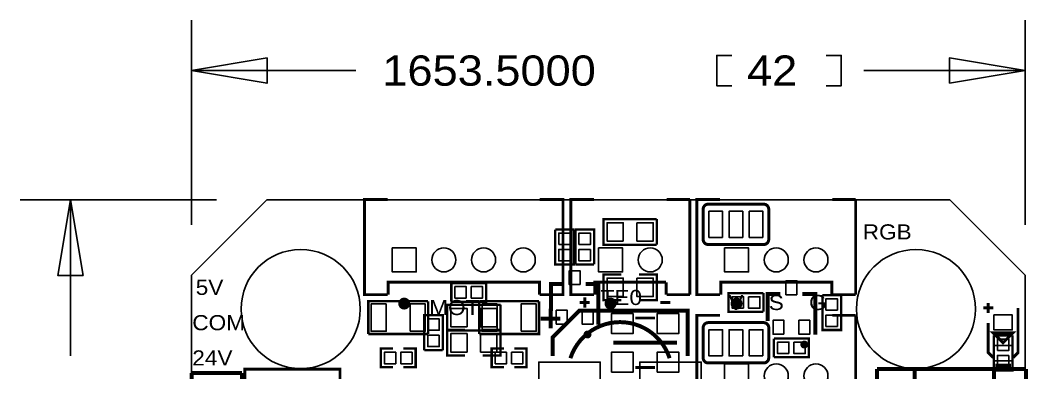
# Model space of a CAD drawing. Extents: x -8.6 to 42.1, y 0 to 51.1.
# Drawn here: x -8.6 to 42.1, y 33.3 to 51.1 of the extents above; entities that cross this region are included whole.
import ezdxf

# ---------------------------------------------------------------- set-up
doc = ezdxf.new("R2010")
doc.units = 0
for name, color, linetype in [('DIMENSION', 92, 'CONTINUOUS'), ('OUTLINE', 7, 'CONTINUOUS'), ('SILKSCREEN_BOTTOM', 23, 'CONTINUOUS'), ('SILKSCREEN_TOP', 7, 'CONTINUOUS'), ('SOLDERMASK_BOTTOM', 231, 'CONTINUOUS'), ('SOLDERMASK_TOP', 94, 'CONTINUOUS')]:
    doc.layers.add(name, color=color, linetype=linetype)

msp = doc.modelspace()

# ---------------------------------------------------------------- linework, layer by layer
at = {"layer": 'DIMENSION'}
for points in [[(0, 40.74668), (0, 51.054)], [(41.9989, 40.74668), (41.9989, 51.054)], [(27.2288, 47.752), (26.4668, 47.752), (26.4668, 49.276), (27.2288, 49.276)], [(31.9786, 47.752), (32.7406, 47.752), (32.7406, 49.276), (31.9786, 49.276)], [(3.81, 49.149), (0, 48.514), (3.81, 47.879), (3.81, 49.149)], [(38.1889, 47.879), (41.9989, 48.514), (38.1889, 49.149), (38.1889, 47.879)], [(8.2804, 48.514), (0, 48.514)], [(33.8836, 48.514), (41.9989, 48.514)], [(1.25222, 41.9989), (-8.636, 41.9989)], [(-5.461, 38.1889), (-6.096, 41.9989), (-6.731, 38.1889), (-5.461, 38.1889)], [(-6.096, 34.1376), (-6.096, 41.9989)]]:
    msp.add_lwpolyline(points, dxfattribs=at)
at = {"layer": 'OUTLINE'}
msp.add_lwpolyline([(3.79222, 41.9989), (38.20668, 41.9989), (41.9989, 38.20668), (41.9989, 3.79222), (38.20668, 0), (3.79222, 0), (0, 3.79222), (0, 38.20668)], close=True, dxfattribs=at)
at = {"layer": 'SILKSCREEN_BOTTOM'}
for points, const_width in [([(25.781, 41.529, -0.414214), (26.035, 41.783)], 0.1524), ([(28.829, 41.783, -0.414214), (29.083, 41.529)], 0.1524), ([(26.035, 39.751, -0.414214), (25.781, 40.005)], 0.1524), ([(29.083, 40.005, -0.414214), (28.829, 39.751)], 0.1524), ([(25.781, 35.56, -0.414214), (26.035, 35.814)], 0.1524), ([(28.829, 35.814, -0.414214), (29.083, 35.56)], 0.1524), ([(20.0533, 35.21964, 1.00641), (19.85518, 35.2171, 0.993631), (20.0533, 35.21964)], 0.20066), ([(30.9753, 34.71164, 1.00641), (30.77718, 34.7091, 0.993631), (30.9753, 34.71164)], 0.20066), ([(26.035, 33.782, -0.414214), (25.781, 34.036)], 0.1524), ([(29.083, 34.036, -0.414214), (28.829, 33.782)], 0.1524)]:
    msp.add_lwpolyline(points, format="xyb", dxfattribs=dict(at, const_width=const_width))
for points, const_width in [([(28.829, 41.783), (26.035, 41.783)], 0.1524), ([(25.781, 40.005), (25.781, 41.529)], 0.1524), ([(29.083, 40.005), (29.083, 41.529)], 0.1524), ([(23.4442, 39.74084), (20.7518, 39.74084), (20.7518, 41.03116), (23.4442, 41.03116)], 0.11938), ([(23.4442, 39.74084), (23.4442, 41.03116)], 0.11938), ([(18.3261, 40.50284), (19.2659, 40.50284)], 0.11938), ([(18.3261, 40.50284), (18.3261, 38.74516), (19.2659, 38.74516), (19.2659, 40.50284)], 0.11938), ([(20.2819, 38.74516), (20.2819, 40.50284), (19.3421, 40.50284), (19.3421, 38.74516)], 0.11938), ([(28.829, 39.751), (26.035, 39.751)], 0.1524), ([(20.2819, 38.74516), (19.3421, 38.74516)], 0.11938), ([(21.65096, 38.23716), (20.7518, 38.23716), (20.7518, 36.94684), (21.65096, 36.94684)], 0.11938), ([(22.54504, 38.23716), (23.4442, 38.23716), (23.4442, 36.94684), (22.54504, 36.94684)], 0.11938), ([(13.09116, 36.8681), (13.09116, 37.8079)], 0.11938), ([(13.09116, 36.8681), (14.84884, 36.8681), (14.84884, 37.8079), (13.09116, 37.8079)], 0.11938), ([(18.10512, 36.40328), (18.10512, 37.76472), (18.75282, 37.76472)], 0.20066), ([(20.50288, 35.72002), (20.50288, 37.76472), (19.85518, 37.76472)], 0.20066), ([(28.81884, 37.2999), (27.06116, 37.2999), (27.06116, 36.3601), (28.81884, 36.3601)], 0.11938), ([(28.81884, 37.2999), (28.81884, 36.3601)], 0.11938), ([(29.02712, 35.89528), (29.02712, 37.25672), (29.67482, 37.25672)], 0.20066), ([(31.42488, 35.21202), (31.42488, 37.25672), (30.77718, 37.25672)], 0.20066), ([(31.7881, 37.20084), (32.7279, 37.20084)], 0.11938), ([(31.7881, 37.20084), (31.7881, 35.44316), (32.7279, 35.44316), (32.7279, 37.20084)], 0.11938), ([(15.5702, 35.42284), (12.8778, 35.42284), (12.8778, 36.71316), (15.5702, 36.71316)], 0.11938), ([(15.5702, 35.42284), (15.5702, 36.71316)], 0.11938), ([(12.6619, 34.42716), (12.6619, 36.18484), (11.7221, 36.18484), (11.7221, 34.42716)], 0.11938), ([(23.36038, 36.04768), (22.35962, 36.04768)], 0.14986), ([(25.781, 34.036), (25.781, 35.56)], 0.1524), ([(28.829, 35.814), (26.035, 35.814)], 0.1524), ([(29.083, 34.036), (29.083, 35.56)], 0.1524), ([(13.77696, 35.44316), (12.8778, 35.44316), (12.8778, 34.15284), (13.77696, 34.15284)], 0.11938), ([(14.67104, 35.44316), (15.5702, 35.44316), (15.5702, 34.15284), (14.67104, 34.15284)], 0.11938), ([(29.34716, 34.0741), (29.34716, 35.0139)], 0.11938), ([(29.34716, 34.0741), (31.10484, 34.0741), (31.10484, 35.0139), (29.34716, 35.0139)], 0.11938), ([(40.4241, 35.16884), (41.3639, 35.16884)], 0.11938), ([(40.4241, 35.16884), (40.4241, 33.41116), (41.3639, 33.41116), (41.3639, 35.16884)], 0.11938), ([(21.2598, 34.798), (24.4602, 34.798)], 0.20066), ([(12.6619, 34.42716), (11.7221, 34.42716)], 0.11938), ([(23.36038, 33.54832), (22.35962, 33.54832)], 0.14986), ([(28.829, 33.782), (26.035, 33.782)], 0.1524)]:
    msp.add_lwpolyline(points, dxfattribs=dict(at, const_width=const_width))
at = {"layer": 'SILKSCREEN_TOP'}
for points, const_width in [([(9.88568, 42.0243), (8.71474, 42.0243), (8.71474, 37.2237), (9.88568, 37.2237)], 0.14986), ([(17.54632, 37.2237), (18.71726, 37.2237), (18.71726, 42.0243), (17.54632, 42.0243)], 0.14986), ([(20.28444, 37.2237), (19.1135, 37.2237), (19.1135, 42.0243), (20.28444, 42.0243)], 0.14986), ([(25.11298, 42.0243), (23.94458, 42.0243)], 0.14986), ([(25.11298, 37.2237), (25.11298, 42.0243)], 0.14986), ([(26.63444, 37.2237), (25.4635, 37.2237), (25.4635, 42.0243), (26.63444, 42.0243)], 0.14986), ([(33.4645, 42.0243), (32.29356, 42.0243)], 0.14986), ([(33.4645, 37.2237), (33.4645, 42.0243)], 0.14986), ([(17.526, 37.2237), (17.526, 37.846), (9.906, 37.846), (9.906, 37.2237)], 0.14986), ([(23.90902, 37.846), (20.32, 37.846), (20.32, 37.2237)], 0.14986), ([(23.90902, 37.2237), (23.90902, 37.846)], 0.14986), ([(32.258, 37.2237), (32.258, 37.846), (26.67, 37.846), (26.67, 37.2237)], 0.14986), ([(19.812, 37.084), (19.812, 36.576)], 0.1524), ([(23.94458, 37.2237), (25.11298, 37.2237)], 0.14986), ([(32.29356, 37.2237), (33.4645, 37.2237)], 0.14986), ([(11.92022, 36.8935), (8.90778, 36.8935), (8.90778, 35.2425)], 0.11938), ([(11.92022, 35.2425), (11.92022, 36.8935)], 0.11938), ([(14.49578, 35.2425), (17.50822, 35.2425), (17.50822, 36.8935)], 0.11938), ([(14.49578, 36.8935), (14.49578, 35.2425)], 0.11938), ([(17.50822, 36.8935), (14.49578, 36.8935)], 0.11938), ([(18.08988, 35.51936), (18.08988, 36.52012)], 0.20066), ([(20.066, 36.83), (19.558, 36.83)], 0.1524), ([(23.622, 36.83), (24.13, 36.83)], 0.1524), ([(40.39362, 36.55314), (39.89324, 36.55314)], 0.14986), ([(40.1447, 36.30168), (40.1447, 36.80206)], 0.14986), ([(41.6433, 36.55314), (41.6433, 34.3027), (41.39438, 34.05124)], 0.14986), ([(18.59026, 36.01974), (17.5895, 36.01974)], 0.20066), ([(24.99106, 34.12998), (24.99106, 36.42106), (19.55038, 36.42106), (18.18894, 35.05962), (18.18894, 34.12998)], 0.20066), ([(26.63444, 31.3817), (25.4635, 31.3817), (25.4635, 36.1823), (26.63444, 36.1823)], 0.14986), ([(33.4645, 36.1823), (32.29356, 36.1823)], 0.14986), ([(33.4645, 31.3817), (33.4645, 36.1823)], 0.14986), ([(40.39362, 34.05124), (40.1447, 34.3027), (40.1447, 35.8013)], 0.14986), ([(8.90778, 35.2425), (11.92022, 35.2425)], 0.11938), ([(40.894, 34.80308), (40.39362, 35.30092), (41.39438, 35.30092), (40.894, 34.80308)], 0.14986), ([(10.15492, 34.5059), (9.53516, 34.5059), (9.53516, 33.5661), (10.15492, 33.5661)], 0.11938), ([(10.67308, 34.5059), (11.29284, 34.5059), (11.29284, 33.5661), (10.67308, 33.5661)], 0.11938), ([(15.74292, 33.5661), (15.12316, 33.5661), (15.12316, 34.5059), (15.74292, 34.5059)], 0.11938), ([(16.26108, 33.5661), (16.88084, 33.5661), (16.88084, 34.5059), (16.26108, 34.5059)], 0.11938), ([(2.6797, 32.29356), (2.6797, 33.4645), (7.4803, 33.4645), (7.4803, 32.29356)], 0.14986), ([(34.54146, 33.47212), (34.54146, 26.47188)], 0.20066), ([(42.03954, 33.47212), (34.54146, 33.47212)], 0.20066), ([(36.44138, 26.47188), (36.44138, 33.47212)], 0.20066), ([(40.43934, 26.47188), (40.43934, 33.47212)], 0.20066), ([(41.29278, 33.64992), (40.49522, 33.64992)], 0.20066), ([(42.03954, 32.4231), (42.03954, 33.47212)], 0.20066), ([(2.54, 33.27146), (0, 33.27146)], 0.20066), ([(0, 33.27146), (0, 32.54248)], 0.20066), ([(2.54, 32.54248), (2.54, 33.27146)], 0.20066)]:
    msp.add_lwpolyline(points, dxfattribs=dict(at, const_width=const_width))
for points, const_width in [([(10.86612, 36.77412, 0.9992), (10.5664, 36.77412, 1.000801), (10.86612, 36.77412)], 0.29972), ([(21.26488, 36.77412, 0.999206), (20.96262, 36.77412, 1.000794), (21.26488, 36.77412)], 0.29972), ([(27.61488, 36.77412, 0.999206), (27.31262, 36.77412, 1.000794), (27.61488, 36.77412)], 0.29972), ([(24.08936, 34.02076, 0.728195), (19.09064, 34.02076)], 0.20066)]:
    msp.add_lwpolyline(points, format="xyb", dxfattribs=dict(at, const_width=const_width))
at = {"layer": 'SOLDERMASK_BOTTOM'}
for points in [[(26.7589, 40.1066), (26.7589, 41.4274), (26.0731, 41.4274), (26.0731, 40.1066)], [(27.7749, 40.1066), (27.7749, 41.4274), (27.0891, 41.4274), (27.0891, 40.1066)], [(28.7909, 40.1066), (28.7909, 41.4274), (28.1051, 41.4274), (28.1051, 40.1066)], [(21.7551, 39.92118), (21.7551, 40.85082), (20.93468, 40.85082), (20.93468, 39.92118)], [(22.44217, 40.85082), (22.44217, 39.92118), (23.26259, 39.92118), (23.26259, 40.85082)], [(18.50644, 39.74846), (19.08556, 39.74846), (19.08556, 40.3225), (18.50644, 40.3225)], [(19.52244, 39.74846), (20.10156, 39.74846), (20.10156, 40.3225), (19.52244, 40.3225)], [(10.11174, 39.57828), (11.32078, 39.57828), (11.32078, 38.36924), (10.11174, 38.36924)], [(19.08556, 39.49954), (18.50644, 39.49954), (18.50644, 38.9255), (19.08556, 38.9255)], [(20.10156, 39.49954), (19.52244, 39.49954), (19.52244, 38.9255), (20.10156, 38.9255)], [(20.5105, 39.57828), (21.71954, 39.57828), (21.71954, 38.36924), (20.5105, 38.36924)], [(26.8605, 39.57828), (28.06954, 39.57828), (28.06954, 38.36924), (26.8605, 38.36924)], [(19.58086, 37.72916), (19.58086, 38.4302), (19.02968, 38.4302), (19.02968, 37.72916)], [(13.84554, 37.04844), (13.84554, 37.62756), (13.2715, 37.62756), (13.2715, 37.04844)], [(14.09446, 37.62756), (14.09446, 37.04844), (14.6685, 37.04844), (14.6685, 37.62756)], [(21.7551, 37.12718), (21.7551, 38.05682), (20.93468, 38.05682), (20.93468, 37.12718)], [(22.44217, 38.05682), (22.44217, 37.12718), (23.26259, 37.12718), (23.26259, 38.05682)], [(30.50286, 37.22116), (30.50286, 37.9222), (29.95168, 37.9222), (29.95168, 37.22116)], [(27.81554, 36.54044), (27.81554, 37.11956), (27.2415, 37.11956), (27.2415, 36.54044)], [(28.06446, 37.11956), (28.06446, 36.54044), (28.6385, 36.54044), (28.6385, 37.11956)], [(31.96844, 36.44646), (32.54756, 36.44646), (32.54756, 37.0205), (31.96844, 37.0205)], [(13.8811, 35.60318), (13.8811, 36.53282), (13.06068, 36.53282), (13.06068, 35.60318)], [(14.56817, 36.53282), (14.56817, 35.60318), (15.38859, 35.60318), (15.38859, 36.53282)], [(18.93062, 35.7378), (18.93062, 36.43884), (18.37944, 36.43884), (18.37944, 35.7378)], [(19.67865, 36.43884), (19.67865, 35.7378), (20.22983, 35.7378), (20.22983, 36.43884)], [(22.25929, 36.27374), (21.15947, 36.27374), (21.15947, 35.27298), (22.25929, 35.27298)], [(24.56053, 36.27374), (23.46071, 36.27374), (23.46071, 35.27298), (24.56053, 35.27298)], [(32.54756, 36.19754), (31.96844, 36.19754), (31.96844, 35.6235), (32.54756, 35.6235)], [(11.90244, 35.43046), (12.48156, 35.43046), (12.48156, 36.0045), (11.90244, 36.0045)], [(29.85262, 35.2298), (29.85262, 35.93084), (29.30144, 35.93084), (29.30144, 35.2298)], [(30.60065, 35.93084), (30.60065, 35.2298), (31.15183, 35.2298), (31.15183, 35.93084)], [(12.48156, 35.18154), (11.90244, 35.18154), (11.90244, 34.6075), (12.48156, 34.6075)], [(13.8811, 34.33318), (13.8811, 35.26282), (13.06068, 35.26282), (13.06068, 34.33318)], [(14.56817, 35.26282), (14.56817, 34.33318), (15.38859, 34.33318), (15.38859, 35.26282)], [(26.7589, 34.1376), (26.7589, 35.4584), (26.0731, 35.4584), (26.0731, 34.1376)], [(27.7749, 34.1376), (27.7749, 35.4584), (27.0891, 35.4584), (27.0891, 34.1376)], [(28.7909, 34.1376), (28.7909, 35.4584), (28.1051, 35.4584), (28.1051, 34.1376)], [(30.10154, 34.25444), (30.10154, 34.83356), (29.5275, 34.83356), (29.5275, 34.25444)], [(30.35046, 34.83356), (30.35046, 34.25444), (30.9245, 34.25444), (30.9245, 34.83356)], [(40.60444, 34.41446), (41.18356, 34.41446), (41.18356, 34.9885), (40.60444, 34.9885)], [(21.15947, 33.32226), (22.25929, 33.32226), (22.25929, 34.32302), (21.15947, 34.32302)], [(23.46071, 33.32226), (24.56053, 33.32226), (24.56053, 34.32302), (23.46071, 34.32302)], [(41.18356, 34.16554), (40.60444, 34.16554), (40.60444, 33.5915), (41.18356, 33.5915)], [(26.8605, 33.73628), (28.06954, 33.73628), (28.06954, 32.52724), (26.8605, 32.52724)]]:
    msp.add_lwpolyline(points, close=True, dxfattribs=at)
for centre, radius in [((5.4991, 36.4998), 2.99974), ((12.71524, 38.97376), 0.60452), ((14.71676, 38.97376), 0.60452), ((16.71574, 38.97376), 0.60452), ((23.114, 38.97376), 0.60452), ((29.464, 38.97376), 0.60452), ((31.46298, 38.97376), 0.60452), ((36.4998, 36.4998), 2.99974), ((29.464, 33.13176), 0.60452), ((31.46298, 33.13176), 0.60452)]:
    msp.add_circle(centre, radius, dxfattribs=at)
at = {"layer": 'SOLDERMASK_TOP'}
for points in [[(10.11174, 39.57828), (11.32078, 39.57828), (11.32078, 38.36924), (10.11174, 38.36924)], [(20.5105, 39.57828), (21.71954, 39.57828), (21.71954, 38.36924), (20.5105, 38.36924)], [(26.8605, 39.57828), (28.06954, 39.57828), (28.06954, 38.36924), (26.8605, 38.36924)], [(9.80821, 36.75761), (9.80821, 35.37839), (9.04875, 35.37839), (9.04875, 36.75761)], [(11.01852, 35.37712), (11.01852, 36.75634), (11.77798, 36.75634), (11.77798, 35.37712)], [(15.39621, 36.75761), (15.39621, 35.37839), (14.63675, 35.37839), (14.63675, 36.75761)], [(16.60652, 35.37712), (16.60652, 36.75634), (17.36598, 36.75634), (17.36598, 35.37712)], [(40.43426, 36.20643), (41.35374, 36.20643), (41.35374, 35.44697), (40.43426, 35.44697)], [(41.35374, 33.89757), (40.43426, 33.89757), (40.43426, 34.65703), (41.35374, 34.65703)], [(10.28954, 34.32556), (10.28954, 33.74644), (9.7155, 33.74644), (9.7155, 34.32556)], [(10.53846, 33.74644), (10.53846, 34.32556), (11.1125, 34.32556), (11.1125, 33.74644)], [(15.87754, 34.32556), (15.87754, 33.74644), (15.3035, 33.74644), (15.3035, 34.32556)], [(16.12646, 33.74644), (16.12646, 34.32556), (16.7005, 34.32556), (16.7005, 33.74644)], [(17.49552, 32.20974), (17.49552, 33.83026), (20.59432, 33.83026), (20.59432, 32.20974)], [(22.58568, 32.20974), (22.58568, 33.83026), (25.68448, 33.83026), (25.68448, 32.20974)], [(26.8605, 33.73628), (28.06954, 33.73628), (28.06954, 32.52724), (26.8605, 32.52724)]]:
    msp.add_lwpolyline(points, close=True, dxfattribs=at)
for centre, radius in [((5.4991, 36.4998), 2.99974), ((12.71524, 38.97376), 0.60452), ((14.71676, 38.97376), 0.60452), ((16.71574, 38.97376), 0.60452), ((23.114, 38.97376), 0.60452), ((29.464, 38.97376), 0.60452), ((31.46298, 38.97376), 0.60452), ((36.4998, 36.4998), 2.99974), ((29.464, 33.13176), 0.60452), ((31.46298, 33.13176), 0.60452)]:
    msp.add_circle(centre, radius, dxfattribs=at)

# ---------------------------------------------------------------- texts
at = {"layer": 'DIMENSION', "width": 1.116667}
for s, p in [('1653.5000', (9.6139, 47.752)), ('42', (27.9908, 47.752))]:
    msp.add_text(s, height=1.524, dxfattribs=at).set_placement(p)
at = {"layer": 'SILKSCREEN_TOP', "width": 1.116667}
for s, p in [('RGB', (33.8201, 40.005)), ('5V', (0.21082, 37.211)), ('TE0', (20.6121, 36.703)), ('V', (27.051, 36.449)), ('S', (29.083, 36.449)), ('G', (31.115, 36.449)), ('MOT', (11.9761, 36.195)), ('COM', (0.0381, 35.433)), ('24V', (0.0381, 33.655))]:
    msp.add_text(s, height=0.762, dxfattribs=at).set_placement(p)

doc.saveas('drawing.dxf')
